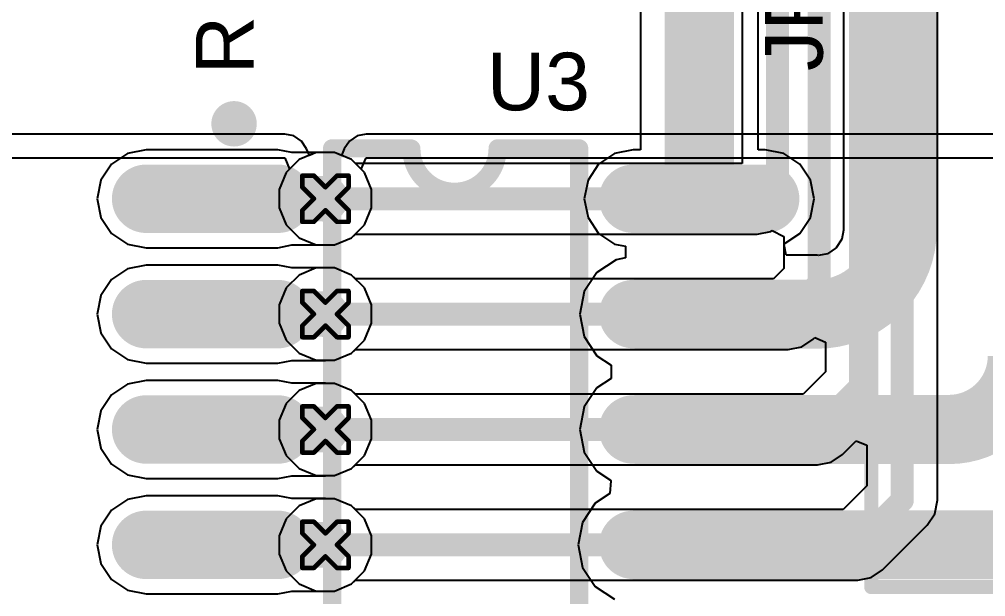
# Model space of a CAD drawing. Header units: inches. Extents: x -0.5 to 14, y -0.2 to 4.7.
# Drawn here: x 0.6348 to 1.0533, y 0.1096 to 0.3598 of the extents above; entities that cross this region are included whole.
import ezdxf

# ---------------------------------------------------------------- set-up
doc = ezdxf.new("R2010")
doc.units = ezdxf.units.IN
doc.header["$MEASUREMENT"] = 0
for name, color, linetype in [('Bottom Layer', 5, 'Continuous'), ('Drill Drawing', 1, 'Continuous'), ('GND', 16, 'Continuous'), ('POWER', 76, 'Continuous'), ('Top Layer', 1, 'Continuous'), ('Top Overlay', 2, 'Continuous'), ('Top Paste', 8, 'Continuous'), ('Top Solder', 216, 'Continuous'), ('Via Holes', 16, 'Continuous')]:
    doc.layers.add(name, color=color, linetype=linetype)
doc.styles.add('Arial', font='', dxfattribs={"height": 0.2})
doc.styles.get('Arial').set_extended_font_data('Arial')

# ---------------------------------------------------------------- blocks, each defined once
blk = doc.blocks.new('SOP16_34')
at = {"layer": 'Top Layer'}
h = blk.add_hatch(color=1, dxfattribs=at)
edge = h.paths.add_edge_path()
edge.add_arc((-0.07646, 0.175), 0.01083, 270, 450)
edge.add_line((-0.07646, 0.18583), (-0.13354, 0.18583))
edge.add_arc((-0.13354, 0.175), 0.01083, 90, 270)
edge.add_line((-0.13354, 0.16417), (-0.07646, 0.16417))
h = blk.add_hatch(color=1, dxfattribs=at)
edge = h.paths.add_edge_path()
edge.add_arc((0.13454, 0.175), 0.01083, 270, 450)
edge.add_line((0.13454, 0.18583), (0.07746, 0.18583))
edge.add_arc((0.07746, 0.175), 0.01083, 90, 270)
edge.add_line((0.07746, 0.16417), (0.13454, 0.16417))
h = blk.add_hatch(color=1, dxfattribs=at)
edge = h.paths.add_edge_path()
edge.add_arc((-0.07646, 0.125), 0.01083, 270, 450)
edge.add_line((-0.07646, 0.13583), (-0.13354, 0.13583))
edge.add_arc((-0.13354, 0.125), 0.01083, 90, 270)
edge.add_line((-0.13354, 0.11417), (-0.07646, 0.11417))
h = blk.add_hatch(color=1, dxfattribs=at)
edge = h.paths.add_edge_path()
edge.add_arc((0.13454, 0.125), 0.01083, 270, 450)
edge.add_line((0.13454, 0.13583), (0.07746, 0.13583))
edge.add_arc((0.07746, 0.125), 0.01083, 90, 270)
edge.add_line((0.07746, 0.11417), (0.13454, 0.11417))
h = blk.add_hatch(color=1, dxfattribs=at)
edge = h.paths.add_edge_path()
edge.add_arc((-0.07646, 0.075), 0.01083, 270, 450)
edge.add_line((-0.07646, 0.08583), (-0.13354, 0.08583))
edge.add_arc((-0.13354, 0.075), 0.01083, 90, 270)
edge.add_line((-0.13354, 0.06417), (-0.07646, 0.06417))
h = blk.add_hatch(color=1, dxfattribs=at)
edge = h.paths.add_edge_path()
edge.add_arc((0.13454, 0.075), 0.01083, 270, 450)
edge.add_line((0.13454, 0.08583), (0.07746, 0.08583))
edge.add_arc((0.07746, 0.075), 0.01083, 90, 270)
edge.add_line((0.07746, 0.06417), (0.13454, 0.06417))
h = blk.add_hatch(color=1, dxfattribs=at)
edge = h.paths.add_edge_path()
edge.add_arc((-0.07646, 0.025), 0.01083, 270, 450)
edge.add_line((-0.07646, 0.03583), (-0.13354, 0.03583))
edge.add_arc((-0.13354, 0.025), 0.01083, 90, 270)
edge.add_line((-0.13354, 0.01417), (-0.07646, 0.01417))
h = blk.add_hatch(color=1, dxfattribs=at)
edge = h.paths.add_edge_path()
edge.add_arc((0.13454, 0.025), 0.01083, 270, 450)
edge.add_line((0.13454, 0.03583), (0.07746, 0.03583))
edge.add_arc((0.07746, 0.025), 0.01083, 90, 270)
edge.add_line((0.07746, 0.01417), (0.13454, 0.01417))
h = blk.add_hatch(color=1, dxfattribs=at)
edge = h.paths.add_edge_path()
edge.add_arc((-0.07646, -0.025), 0.01083, 270, 450)
edge.add_line((-0.07646, -0.01417), (-0.13354, -0.01417))
edge.add_arc((-0.13354, -0.025), 0.01083, 90, 270)
edge.add_line((-0.13354, -0.03583), (-0.07646, -0.03583))
h = blk.add_hatch(color=1, dxfattribs=at)
edge = h.paths.add_edge_path()
edge.add_arc((0.13454, -0.025), 0.01083, 270, 450)
edge.add_line((0.13454, -0.01417), (0.07746, -0.01417))
edge.add_arc((0.07746, -0.025), 0.01083, 90, 270)
edge.add_line((0.07746, -0.03583), (0.13454, -0.03583))
h = blk.add_hatch(color=1, dxfattribs=at)
edge = h.paths.add_edge_path()
edge.add_arc((-0.07646, -0.075), 0.01083, 270, 450)
edge.add_line((-0.07646, -0.06417), (-0.13354, -0.06417))
edge.add_arc((-0.13354, -0.075), 0.01083, 90, 270)
edge.add_line((-0.13354, -0.08583), (-0.07646, -0.08583))
h = blk.add_hatch(color=1, dxfattribs=at)
edge = h.paths.add_edge_path()
edge.add_arc((0.13454, -0.075), 0.01083, 270, 450)
edge.add_line((0.13454, -0.06417), (0.07746, -0.06417))
edge.add_arc((0.07746, -0.075), 0.01083, 90, 270)
edge.add_line((0.07746, -0.08583), (0.13454, -0.08583))
h = blk.add_hatch(color=1, dxfattribs=at)
edge = h.paths.add_edge_path()
edge.add_arc((-0.07646, -0.125), 0.01083, 270, 450)
edge.add_line((-0.07646, -0.11417), (-0.13354, -0.11417))
edge.add_arc((-0.13354, -0.125), 0.01083, 90, 270)
edge.add_line((-0.13354, -0.13583), (-0.07646, -0.13583))
h = blk.add_hatch(color=1, dxfattribs=at)
edge = h.paths.add_edge_path()
edge.add_arc((0.13454, -0.125), 0.01083, 270, 450)
edge.add_line((0.13454, -0.11417), (0.07746, -0.11417))
edge.add_arc((0.07746, -0.125), 0.01083, 90, 270)
edge.add_line((0.07746, -0.13583), (0.13454, -0.13583))
h = blk.add_hatch(color=1, dxfattribs=at)
edge = h.paths.add_edge_path()
edge.add_arc((-0.07646, -0.175), 0.01083, 270, 450)
edge.add_line((-0.07646, -0.16417), (-0.13354, -0.16417))
edge.add_arc((-0.13354, -0.175), 0.01083, 90, 270)
edge.add_line((-0.13354, -0.18583), (-0.07646, -0.18583))
h = blk.add_hatch(color=1, dxfattribs=at)
edge = h.paths.add_edge_path()
edge.add_arc((0.13454, -0.175), 0.01083, 270, 450)
edge.add_line((0.13454, -0.16417), (0.07746, -0.16417))
edge.add_arc((0.07746, -0.175), 0.01083, 90, 270)
edge.add_line((0.07746, -0.18583), (0.13454, -0.18583))
at = {"layer": 'Top Paste'}
h = blk.add_hatch(color=8, dxfattribs=at)
edge = h.paths.add_edge_path()
edge.add_arc((-0.07646, 0.175), 0.01083, 270, 450)
edge.add_line((-0.07646, 0.18583), (-0.13354, 0.18583))
edge.add_arc((-0.13354, 0.175), 0.01083, 90, 270)
edge.add_line((-0.13354, 0.16417), (-0.07646, 0.16417))
h = blk.add_hatch(color=8, dxfattribs=at)
edge = h.paths.add_edge_path()
edge.add_arc((0.13454, 0.175), 0.01083, 270, 450)
edge.add_line((0.13454, 0.18583), (0.07746, 0.18583))
edge.add_arc((0.07746, 0.175), 0.01083, 90, 270)
edge.add_line((0.07746, 0.16417), (0.13454, 0.16417))
h = blk.add_hatch(color=8, dxfattribs=at)
edge = h.paths.add_edge_path()
edge.add_arc((-0.07646, 0.125), 0.01083, 270, 450)
edge.add_line((-0.07646, 0.13583), (-0.13354, 0.13583))
edge.add_arc((-0.13354, 0.125), 0.01083, 90, 270)
edge.add_line((-0.13354, 0.11417), (-0.07646, 0.11417))
h = blk.add_hatch(color=8, dxfattribs=at)
edge = h.paths.add_edge_path()
edge.add_arc((0.13454, 0.125), 0.01083, 270, 450)
edge.add_line((0.13454, 0.13583), (0.07746, 0.13583))
edge.add_arc((0.07746, 0.125), 0.01083, 90, 270)
edge.add_line((0.07746, 0.11417), (0.13454, 0.11417))
h = blk.add_hatch(color=8, dxfattribs=at)
edge = h.paths.add_edge_path()
edge.add_arc((-0.07646, 0.075), 0.01083, 270, 450)
edge.add_line((-0.07646, 0.08583), (-0.13354, 0.08583))
edge.add_arc((-0.13354, 0.075), 0.01083, 90, 270)
edge.add_line((-0.13354, 0.06417), (-0.07646, 0.06417))
h = blk.add_hatch(color=8, dxfattribs=at)
edge = h.paths.add_edge_path()
edge.add_arc((0.13454, 0.075), 0.01083, 270, 450)
edge.add_line((0.13454, 0.08583), (0.07746, 0.08583))
edge.add_arc((0.07746, 0.075), 0.01083, 90, 270)
edge.add_line((0.07746, 0.06417), (0.13454, 0.06417))
h = blk.add_hatch(color=8, dxfattribs=at)
edge = h.paths.add_edge_path()
edge.add_arc((-0.07646, 0.025), 0.01083, 270, 450)
edge.add_line((-0.07646, 0.03583), (-0.13354, 0.03583))
edge.add_arc((-0.13354, 0.025), 0.01083, 90, 270)
edge.add_line((-0.13354, 0.01417), (-0.07646, 0.01417))
h = blk.add_hatch(color=8, dxfattribs=at)
edge = h.paths.add_edge_path()
edge.add_arc((0.13454, 0.025), 0.01083, 270, 450)
edge.add_line((0.13454, 0.03583), (0.07746, 0.03583))
edge.add_arc((0.07746, 0.025), 0.01083, 90, 270)
edge.add_line((0.07746, 0.01417), (0.13454, 0.01417))
h = blk.add_hatch(color=8, dxfattribs=at)
edge = h.paths.add_edge_path()
edge.add_arc((-0.07646, -0.025), 0.01083, 270, 450)
edge.add_line((-0.07646, -0.01417), (-0.13354, -0.01417))
edge.add_arc((-0.13354, -0.025), 0.01083, 90, 270)
edge.add_line((-0.13354, -0.03583), (-0.07646, -0.03583))
h = blk.add_hatch(color=8, dxfattribs=at)
edge = h.paths.add_edge_path()
edge.add_arc((0.13454, -0.025), 0.01083, 270, 450)
edge.add_line((0.13454, -0.01417), (0.07746, -0.01417))
edge.add_arc((0.07746, -0.025), 0.01083, 90, 270)
edge.add_line((0.07746, -0.03583), (0.13454, -0.03583))
h = blk.add_hatch(color=8, dxfattribs=at)
edge = h.paths.add_edge_path()
edge.add_arc((-0.07646, -0.075), 0.01083, 270, 450)
edge.add_line((-0.07646, -0.06417), (-0.13354, -0.06417))
edge.add_arc((-0.13354, -0.075), 0.01083, 90, 270)
edge.add_line((-0.13354, -0.08583), (-0.07646, -0.08583))
h = blk.add_hatch(color=8, dxfattribs=at)
edge = h.paths.add_edge_path()
edge.add_arc((0.13454, -0.075), 0.01083, 270, 450)
edge.add_line((0.13454, -0.06417), (0.07746, -0.06417))
edge.add_arc((0.07746, -0.075), 0.01083, 90, 270)
edge.add_line((0.07746, -0.08583), (0.13454, -0.08583))
h = blk.add_hatch(color=8, dxfattribs=at)
edge = h.paths.add_edge_path()
edge.add_arc((-0.07646, -0.125), 0.01083, 270, 450)
edge.add_line((-0.07646, -0.11417), (-0.13354, -0.11417))
edge.add_arc((-0.13354, -0.125), 0.01083, 90, 270)
edge.add_line((-0.13354, -0.13583), (-0.07646, -0.13583))
h = blk.add_hatch(color=8, dxfattribs=at)
edge = h.paths.add_edge_path()
edge.add_arc((0.13454, -0.125), 0.01083, 270, 450)
edge.add_line((0.13454, -0.11417), (0.07746, -0.11417))
edge.add_arc((0.07746, -0.125), 0.01083, 90, 270)
edge.add_line((0.07746, -0.13583), (0.13454, -0.13583))
h = blk.add_hatch(color=8, dxfattribs=at)
edge = h.paths.add_edge_path()
edge.add_arc((-0.07646, -0.175), 0.01083, 270, 450)
edge.add_line((-0.07646, -0.16417), (-0.13354, -0.16417))
edge.add_arc((-0.13354, -0.175), 0.01083, 90, 270)
edge.add_line((-0.13354, -0.18583), (-0.07646, -0.18583))
h = blk.add_hatch(color=8, dxfattribs=at)
edge = h.paths.add_edge_path()
edge.add_arc((0.13454, -0.175), 0.01083, 270, 450)
edge.add_line((0.13454, -0.16417), (0.07746, -0.16417))
edge.add_arc((0.07746, -0.175), 0.01083, 90, 270)
edge.add_line((0.07746, -0.18583), (0.13454, -0.18583))
at = {"layer": 'Top Solder'}
h = blk.add_hatch(color=216, dxfattribs=at)
edge = h.paths.add_edge_path()
edge.add_arc((-0.07646, 0.175), 0.01483, 270, 450)
edge.add_line((-0.07646, 0.18983), (-0.13354, 0.18983))
edge.add_arc((-0.13354, 0.175), 0.01483, 90, 270)
edge.add_line((-0.13354, 0.16017), (-0.07646, 0.16017))
h = blk.add_hatch(color=216, dxfattribs=at)
edge = h.paths.add_edge_path()
edge.add_arc((0.13454, 0.175), 0.01483, 270, 450)
edge.add_line((0.13454, 0.18983), (0.07746, 0.18983))
edge.add_arc((0.07746, 0.175), 0.01483, 90, 270)
edge.add_line((0.07746, 0.16017), (0.13454, 0.16017))
h = blk.add_hatch(color=216, dxfattribs=at)
edge = h.paths.add_edge_path()
edge.add_arc((-0.07646, 0.125), 0.01483, 270, 450)
edge.add_line((-0.07646, 0.13983), (-0.13354, 0.13983))
edge.add_arc((-0.13354, 0.125), 0.01483, 90, 270)
edge.add_line((-0.13354, 0.11017), (-0.07646, 0.11017))
h = blk.add_hatch(color=216, dxfattribs=at)
edge = h.paths.add_edge_path()
edge.add_arc((0.13454, 0.125), 0.01483, 270, 450)
edge.add_line((0.13454, 0.13983), (0.07746, 0.13983))
edge.add_arc((0.07746, 0.125), 0.01483, 90, 270)
edge.add_line((0.07746, 0.11017), (0.13454, 0.11017))
h = blk.add_hatch(color=216, dxfattribs=at)
edge = h.paths.add_edge_path()
edge.add_arc((-0.07646, 0.075), 0.01483, 270, 450)
edge.add_line((-0.07646, 0.08983), (-0.13354, 0.08983))
edge.add_arc((-0.13354, 0.075), 0.01483, 90, 270)
edge.add_line((-0.13354, 0.06017), (-0.07646, 0.06017))
h = blk.add_hatch(color=216, dxfattribs=at)
edge = h.paths.add_edge_path()
edge.add_arc((0.13454, 0.075), 0.01483, 270, 450)
edge.add_line((0.13454, 0.08983), (0.07746, 0.08983))
edge.add_arc((0.07746, 0.075), 0.01483, 90, 270)
edge.add_line((0.07746, 0.06017), (0.13454, 0.06017))
h = blk.add_hatch(color=216, dxfattribs=at)
edge = h.paths.add_edge_path()
edge.add_arc((-0.07646, 0.025), 0.01483, 270, 450)
edge.add_line((-0.07646, 0.03983), (-0.13354, 0.03983))
edge.add_arc((-0.13354, 0.025), 0.01483, 90, 270)
edge.add_line((-0.13354, 0.01017), (-0.07646, 0.01017))
h = blk.add_hatch(color=216, dxfattribs=at)
edge = h.paths.add_edge_path()
edge.add_arc((0.13454, 0.025), 0.01483, 270, 450)
edge.add_line((0.13454, 0.03983), (0.07746, 0.03983))
edge.add_arc((0.07746, 0.025), 0.01483, 90, 270)
edge.add_line((0.07746, 0.01017), (0.13454, 0.01017))
h = blk.add_hatch(color=216, dxfattribs=at)
edge = h.paths.add_edge_path()
edge.add_arc((-0.07646, -0.025), 0.01483, 270, 450)
edge.add_line((-0.07646, -0.01017), (-0.13354, -0.01017))
edge.add_arc((-0.13354, -0.025), 0.01483, 90, 270)
edge.add_line((-0.13354, -0.03983), (-0.07646, -0.03983))
h = blk.add_hatch(color=216, dxfattribs=at)
edge = h.paths.add_edge_path()
edge.add_arc((0.13454, -0.025), 0.01483, 270, 450)
edge.add_line((0.13454, -0.01017), (0.07746, -0.01017))
edge.add_arc((0.07746, -0.025), 0.01483, 90, 270)
edge.add_line((0.07746, -0.03983), (0.13454, -0.03983))
h = blk.add_hatch(color=216, dxfattribs=at)
edge = h.paths.add_edge_path()
edge.add_arc((-0.07646, -0.075), 0.01483, 270, 450)
edge.add_line((-0.07646, -0.06017), (-0.13354, -0.06017))
edge.add_arc((-0.13354, -0.075), 0.01483, 90, 270)
edge.add_line((-0.13354, -0.08983), (-0.07646, -0.08983))
h = blk.add_hatch(color=216, dxfattribs=at)
edge = h.paths.add_edge_path()
edge.add_arc((0.13454, -0.075), 0.01483, 270, 450)
edge.add_line((0.13454, -0.06017), (0.07746, -0.06017))
edge.add_arc((0.07746, -0.075), 0.01483, 90, 270)
edge.add_line((0.07746, -0.08983), (0.13454, -0.08983))
h = blk.add_hatch(color=216, dxfattribs=at)
edge = h.paths.add_edge_path()
edge.add_arc((-0.07646, -0.125), 0.01483, 270, 450)
edge.add_line((-0.07646, -0.11017), (-0.13354, -0.11017))
edge.add_arc((-0.13354, -0.125), 0.01483, 90, 270)
edge.add_line((-0.13354, -0.13983), (-0.07646, -0.13983))
h = blk.add_hatch(color=216, dxfattribs=at)
edge = h.paths.add_edge_path()
edge.add_arc((0.13454, -0.125), 0.01483, 270, 450)
edge.add_line((0.13454, -0.11017), (0.07746, -0.11017))
edge.add_arc((0.07746, -0.125), 0.01483, 90, 270)
edge.add_line((0.07746, -0.13983), (0.13454, -0.13983))
h = blk.add_hatch(color=216, dxfattribs=at)
edge = h.paths.add_edge_path()
edge.add_arc((-0.07646, -0.175), 0.01483, 270, 450)
edge.add_line((-0.07646, -0.16017), (-0.13354, -0.16017))
edge.add_arc((-0.13354, -0.175), 0.01483, 90, 270)
edge.add_line((-0.13354, -0.18983), (-0.07646, -0.18983))
h = blk.add_hatch(color=216, dxfattribs=at)
edge = h.paths.add_edge_path()
edge.add_arc((0.13454, -0.175), 0.01483, 270, 450)
edge.add_line((0.13454, -0.16017), (0.07746, -0.16017))
edge.add_arc((0.07746, -0.175), 0.01483, 90, 270)
edge.add_line((0.07746, -0.18983), (0.13454, -0.18983))
at = {"layer": 'Top Overlay'}
for points, const_width in [([(-0.09055, 0.20748, 1), (-0.10039, 0.20748, 1)], 0.00984), ([(-0.10285, 0.20748, 1), (-0.09793, 0.20748, 1)], 0.00492), ([(-0.09301, 0.20748, 1), (-0.08809, 0.20748, 1)], 0.00492), ([(-0.05497, 0.19685, 1), (-0.05103, 0.19685, 1)], 0.00394), ([(-0.05497, 0.19685, 1), (-0.05103, 0.19685, 1)], 0.00394), ([(-0.02097, 0.19685, 1), (-0.01703, 0.19685, 1)], 0.00394), ([(-0.02065, 0.19672, 1), (-0.01672, 0.19672, 1)], 0.00394), ([(0.01672, 0.19685, 1), (0.02065, 0.19685, 1)], 0.00394), ([(0.01672, 0.19672, 1), (0.02065, 0.19672, 1)], 0.00394), ([(0.05203, 0.19685, 1), (0.05597, 0.19685, 1)], 0.00394), ([(0.05203, 0.19685, 1), (0.05597, 0.19685, 1)], 0.00394), ([(-0.05497, -0.19685, 1), (-0.05103, -0.19685, 1)], 0.00394), ([(-0.05497, -0.19685, 1), (-0.05103, -0.19685, 1)], 0.00394), ([(0.05203, -0.19685, 1), (0.05597, -0.19685, 1)], 0.00394), ([(0.05203, -0.19685, 1), (0.05597, -0.19685, 1)], 0.00394)]:
    blk.add_lwpolyline(points, format="xyb", close=True, dxfattribs=dict(at, const_width=const_width))
at = {"layer": 'Top Overlay', "const_width": 0.00787}
for points in [[(-0.053, -0.19685), (-0.053, 0.19685)], [(-0.053, 0.19685), (-0.019, 0.19685)], [(0.01868, 0.19685), (0.054, 0.19685)], [(0.054, -0.19685), (0.054, 0.19685)], [(-0.053, -0.19685), (0.054, -0.19685)]]:
    blk.add_lwpolyline(points, dxfattribs=at)
blk.add_lwpolyline([(0.01868, 0.19672, -1.001675), (-0.01868, 0.19672)], format="xyb", dxfattribs=at)
blk = doc.blocks.new('XH2_54_LI_5P_37')
at = {"layer": 'Top Overlay', "const_width": 0.00616}
for points in [[(0.29606, -0.136), (0.29606, 0.098)], [(0.29606, -0.136), (-0.29449, -0.136)]]:
    blk.add_lwpolyline(points, dxfattribs=at)
at = {"layer": 'Top Overlay', "const_width": 0.00308}
blk.add_lwpolyline([(0.29452, -0.136, 1), (0.2976, -0.136, 1)], format="xyb", close=True, dxfattribs=at)
blk.add_lwpolyline([(0.29452, -0.136, 1), (0.2976, -0.136, 1)], format="xyb", close=True, dxfattribs=at)

msp = doc.modelspace()

# ---------------------------------------------------------------- hatches: boundary and pattern name
at = {"layer": 'Bottom Layer'}
h = msp.add_hatch(color=5, dxfattribs=at)
edge = h.paths.add_edge_path()
edge.add_arc((0.76738, 0.28203), 0.01, 0, 360)
h = msp.add_hatch(color=5, dxfattribs=at)
edge = h.paths.add_edge_path()
edge.add_arc((0.76738, 0.23203), 0.01, 0, 360)
h = msp.add_hatch(color=5, dxfattribs=at)
edge = h.paths.add_edge_path()
edge.add_arc((0.76738, 0.18203), 0.01, 0, 360)
h = msp.add_hatch(color=5, dxfattribs=at)
edge = h.paths.add_edge_path()
edge.add_arc((0.76738, 0.13203), 0.01, 0, 360)
at = {"layer": 'GND'}
h = msp.add_hatch(color=16, dxfattribs=at)
edge = h.paths.add_edge_path()
edge.add_arc((0.76738, 0.28203), 0.01, 0, 360)
h = msp.add_hatch(color=16, dxfattribs=at)
edge = h.paths.add_edge_path()
edge.add_arc((0.76738, 0.23203), 0.01, 0, 360)
h = msp.add_hatch(color=16, dxfattribs=at)
edge = h.paths.add_edge_path()
edge.add_arc((0.76738, 0.18203), 0.01, 0, 360)
h = msp.add_hatch(color=16, dxfattribs=at)
edge = h.paths.add_edge_path()
edge.add_arc((0.76738, 0.13203), 0.01, 0, 360)
at = {"layer": 'POWER'}
h = msp.add_hatch(color=76, dxfattribs=at)
edge = h.paths.add_edge_path()
edge.add_arc((0.76738, 0.28203), 0.01, 0, 360)
h = msp.add_hatch(color=76, dxfattribs=at)
edge = h.paths.add_edge_path()
edge.add_arc((0.76738, 0.23203), 0.01, 0, 360)
h = msp.add_hatch(color=76, dxfattribs=at)
edge = h.paths.add_edge_path()
edge.add_arc((0.76738, 0.18203), 0.01, 0, 360)
h = msp.add_hatch(color=76, dxfattribs=at)
edge = h.paths.add_edge_path()
edge.add_arc((0.76738, 0.13203), 0.01, 0, 360)
at = {"layer": 'Top Layer'}
for points in [[(0.71227, 0.29187), (0.71227, 0.27219), (0.76738, 0.27219), (0.76738, 0.29187)], [(0.71227, 0.24187), (0.71227, 0.22219), (0.76738, 0.22219), (0.76738, 0.24187)], [(0.71227, 0.19187), (0.71227, 0.17219), (0.76738, 0.17219), (0.76738, 0.19187)], [(0.71227, 0.14187), (0.71227, 0.12219), (0.76738, 0.12219), (0.76738, 0.14187)]]:
    msp.add_hatch(color=1, dxfattribs=at).paths.add_polyline_path(points)
h = msp.add_hatch(color=1, dxfattribs=at)
edge = h.paths.add_edge_path()
edge.add_arc((0.76738, 0.28203), 0.01, 0, 360)
h = msp.add_hatch(color=1, dxfattribs=at)
edge = h.paths.add_edge_path()
edge.add_arc((0.76738, 0.23203), 0.01, 0, 360)
h = msp.add_hatch(color=1, dxfattribs=at)
edge = h.paths.add_edge_path()
edge.add_arc((0.76738, 0.18203), 0.01, 0, 360)
h = msp.add_hatch(color=1, dxfattribs=at)
edge = h.paths.add_edge_path()
edge.add_arc((0.76738, 0.13203), 0.01, 0, 360)
at = {"layer": 'Via Holes'}
h = msp.add_hatch(color=7, dxfattribs=at)
edge = h.paths.add_edge_path()
edge.add_arc((0.76738, 0.28203), 0.005, 0, 360)
h = msp.add_hatch(color=7, dxfattribs=at)
edge = h.paths.add_edge_path()
edge.add_arc((0.76738, 0.23203), 0.005, 0, 360)
h = msp.add_hatch(color=7, dxfattribs=at)
edge = h.paths.add_edge_path()
edge.add_arc((0.76738, 0.18203), 0.005, 0, 360)
h = msp.add_hatch(color=7, dxfattribs=at)
edge = h.paths.add_edge_path()
edge.add_arc((0.76738, 0.13203), 0.005, 0, 360)

# ---------------------------------------------------------------- linework, layer by layer
at = {"layer": 'Bottom Layer'}
for p, q in [((1.03249, 0.15134), (1.03249, 1.01386)), ((0.94791, 0.44597), (0.94791, 0.29732)), ((0.7634, 0.30203), (0.75605, 0.29898)), ((0.77136, 0.30203), (0.7634, 0.30203)), ((0.77871, 0.29898), (0.77136, 0.30203)), ((0.75605, 0.29898), (0.75043, 0.29336)), ((0.78037, 0.29732), (0.77871, 0.29898)), ((0.94791, 0.29732), (0.78037, 0.29732)), ((0.75043, 0.29336), (0.74738, 0.28601)), ((0.74738, 0.28601), (0.74738, 0.27805)), ((0.74738, 0.27805), (0.75043, 0.2707)), ((0.75043, 0.2707), (0.75605, 0.26507)), ((0.9544, 0.26673), (0.96025, 0.2679)), ((0.96025, 0.2679), (0.96091, 0.26834)), ((0.96091, 0.26834), (0.96591, 0.26567)), ((0.75605, 0.26507), (0.7634, 0.26203)), ((0.77136, 0.26203), (0.77871, 0.26507)), ((0.77871, 0.26507), (0.78037, 0.26673)), ((0.78037, 0.26673), (0.9544, 0.26673)), ((0.96591, 0.26567), (0.96591, 0.25173)), ((0.7634, 0.26203), (0.77136, 0.26203)), ((0.7634, 0.25203), (0.75605, 0.24898)), ((0.77136, 0.25203), (0.7634, 0.25203)), ((0.77871, 0.24898), (0.77136, 0.25203)), ((0.96591, 0.25173), (0.9615, 0.24732)), ((0.75605, 0.24898), (0.75043, 0.24336)), ((0.78037, 0.24732), (0.77871, 0.24898)), ((0.9615, 0.24732), (0.78037, 0.24732)), ((0.75043, 0.24336), (0.74738, 0.23601)), ((0.74738, 0.23601), (0.74738, 0.22805)), ((0.74738, 0.22805), (0.75043, 0.2207)), ((0.97865, 0.22121), (0.97929, 0.22185)), ((0.97929, 0.22185), (0.98391, 0.21994)), ((0.75043, 0.2207), (0.75605, 0.21507)), ((0.96784, 0.21673), (0.97369, 0.2179)), ((0.97369, 0.2179), (0.97865, 0.22121)), ((0.98391, 0.21994), (0.98391, 0.20702)), ((0.75605, 0.21507), (0.7634, 0.21203)), ((0.77136, 0.21203), (0.77871, 0.21507)), ((0.77871, 0.21507), (0.78037, 0.21673)), ((0.78037, 0.21673), (0.96784, 0.21673)), ((0.7634, 0.21203), (0.77136, 0.21203)), ((0.98391, 0.20702), (0.97421, 0.19732)), ((0.7634, 0.20203), (0.75605, 0.19898)), ((0.77136, 0.20203), (0.7634, 0.20203)), ((0.77871, 0.19898), (0.77136, 0.20203)), ((0.75605, 0.19898), (0.75043, 0.19336)), ((0.78037, 0.19732), (0.77871, 0.19898)), ((0.97421, 0.19732), (0.78037, 0.19732)), ((0.75043, 0.19336), (0.74738, 0.18601)), ((0.74738, 0.18601), (0.74738, 0.17805)), ((0.74738, 0.17805), (0.75043, 0.1707)), ((0.99136, 0.17121), (0.99729, 0.17714)), ((0.99729, 0.17714), (1.00191, 0.17523)), ((1.00191, 0.17523), (1.00191, 0.15767)), ((0.75043, 0.1707), (0.75605, 0.16507)), ((0.98054, 0.16673), (0.98639, 0.1679)), ((0.98639, 0.1679), (0.99136, 0.17121)), ((0.75605, 0.16507), (0.7634, 0.16203)), ((0.77136, 0.16203), (0.77871, 0.16507)), ((0.77871, 0.16507), (0.78037, 0.16673)), ((0.78037, 0.16673), (0.98054, 0.16673)), ((0.7634, 0.16203), (0.77136, 0.16203)), ((1.00191, 0.15767), (0.99156, 0.14732)), ((0.7634, 0.15203), (0.75605, 0.14898)), ((0.77136, 0.15203), (0.7634, 0.15203)), ((0.77871, 0.14898), (0.77136, 0.15203)), ((1.03133, 0.14548), (1.03249, 0.15134)), ((0.75605, 0.14898), (0.75043, 0.14336)), ((0.78037, 0.14732), (0.77871, 0.14898)), ((0.99156, 0.14732), (0.78037, 0.14732)), ((0.75043, 0.14336), (0.74738, 0.13601)), ((1.02802, 0.14052), (1.03133, 0.14548)), ((1.00871, 0.12121), (1.02802, 0.14052)), ((0.74738, 0.13601), (0.74738, 0.12805)), ((0.74738, 0.12805), (0.75043, 0.1207)), ((0.75043, 0.1207), (0.75605, 0.11507)), ((0.99789, 0.11673), (1.00374, 0.1179)), ((1.00374, 0.1179), (1.00871, 0.12121)), ((0.75605, 0.11507), (0.7634, 0.11203)), ((0.77136, 0.11203), (0.77871, 0.11507)), ((0.77871, 0.11507), (0.78037, 0.11673)), ((0.78037, 0.11673), (0.99789, 0.11673)), ((0.7634, 0.11203), (0.77136, 0.11203))]:
    msp.add_line(p, q, dxfattribs=at)
at = {"layer": 'Bottom Layer', "const_width": 0.01}
for points in [[(1.0172, 0.15134), (1.0172, 1.01386)], [(0.9992, 0.20069), (0.9992, 1.0064)], [(0.9812, 0.24539), (0.9812, 0.99894)], [(0.9632, 0.29083), (0.9632, 0.99149)], [(0.9544, 0.28203), (0.9632, 0.29083)], [(0.76738, 0.28203), (0.9544, 0.28203)], [(0.96784, 0.23203), (0.9812, 0.24539)], [(0.76738, 0.23203), (0.96784, 0.23203)], [(0.98054, 0.18203), (0.9992, 0.20069)], [(0.76738, 0.18203), (0.98054, 0.18203)], [(0.99789, 0.13203), (1.0172, 0.15134)], [(0.76738, 0.13203), (0.99789, 0.13203)]]:
    msp.add_lwpolyline(points, dxfattribs=at)
at = {"layer": 'Bottom Layer', "const_width": 0.005}
for points in [[(0.9607, 0.29083, 1), (0.9657, 0.29083, 1)], [(0.9607, 0.29083, 1), (0.9657, 0.29083, 1)], [(0.76488, 0.28203, 1), (0.76988, 0.28203, 1)], [(0.9519, 0.28203, 1), (0.9569, 0.28203, 1)], [(0.9519, 0.28203, 1), (0.9569, 0.28203, 1)], [(0.9787, 0.24539, 1), (0.9837, 0.24539, 1)], [(0.9787, 0.24539, 1), (0.9837, 0.24539, 1)], [(0.76488, 0.23203, 1), (0.76988, 0.23203, 1)], [(0.96534, 0.23203, 1), (0.97034, 0.23203, 1)], [(0.96534, 0.23203, 1), (0.97034, 0.23203, 1)], [(0.9967, 0.20069, 1), (1.0017, 0.20069, 1)], [(0.9967, 0.20069, 1), (1.0017, 0.20069, 1)], [(0.76488, 0.18203, 1), (0.76988, 0.18203, 1)], [(0.97804, 0.18203, 1), (0.98304, 0.18203, 1)], [(0.97804, 0.18203, 1), (0.98304, 0.18203, 1)], [(1.0147, 0.15134, 1), (1.0197, 0.15134, 1)], [(1.0147, 0.15134, 1), (1.0197, 0.15134, 1)], [(0.76488, 0.13203, 1), (0.76988, 0.13203, 1)], [(0.99539, 0.13203, 1), (1.00039, 0.13203, 1)], [(0.99539, 0.13203, 1), (1.00039, 0.13203, 1)]]:
    msp.add_lwpolyline(points, format="xyb", close=True, dxfattribs=at)
at = {"layer": 'Drill Drawing', "const_width": 0.002}
for points in [[(0.75738, 0.28703), (0.75738, 0.29203)], [(0.75738, 0.29203), (0.76238, 0.29203)], [(0.76238, 0.29203), (0.76738, 0.28703)], [(0.76738, 0.28703), (0.77238, 0.29203)], [(0.77238, 0.29203), (0.77738, 0.29203)], [(0.77738, 0.28703), (0.77738, 0.29203)], [(0.75738, 0.28703), (0.76238, 0.28203)], [(0.77238, 0.28203), (0.77738, 0.28703)], [(0.75738, 0.27703), (0.76238, 0.28203)], [(0.77238, 0.28203), (0.77738, 0.27703)], [(0.75738, 0.27203), (0.75738, 0.27703)], [(0.76238, 0.27203), (0.76738, 0.27703)], [(0.76738, 0.27703), (0.77238, 0.27203)], [(0.77738, 0.27203), (0.77738, 0.27703)], [(0.75738, 0.27203), (0.76238, 0.27203)], [(0.77238, 0.27203), (0.77738, 0.27203)], [(0.75738, 0.23703), (0.75738, 0.24203)], [(0.75738, 0.24203), (0.76238, 0.24203)], [(0.76238, 0.24203), (0.76738, 0.23703)], [(0.76738, 0.23703), (0.77238, 0.24203)], [(0.77238, 0.24203), (0.77738, 0.24203)], [(0.77738, 0.23703), (0.77738, 0.24203)], [(0.75738, 0.23703), (0.76238, 0.23203)], [(0.77238, 0.23203), (0.77738, 0.23703)], [(0.75738, 0.22703), (0.76238, 0.23203)], [(0.77238, 0.23203), (0.77738, 0.22703)], [(0.75738, 0.22203), (0.75738, 0.22703)], [(0.76238, 0.22203), (0.76738, 0.22703)], [(0.76738, 0.22703), (0.77238, 0.22203)], [(0.77738, 0.22203), (0.77738, 0.22703)], [(0.75738, 0.22203), (0.76238, 0.22203)], [(0.77238, 0.22203), (0.77738, 0.22203)], [(0.75738, 0.18703), (0.75738, 0.19203)], [(0.75738, 0.19203), (0.76238, 0.19203)], [(0.76238, 0.19203), (0.76738, 0.18703)], [(0.76738, 0.18703), (0.77238, 0.19203)], [(0.77238, 0.19203), (0.77738, 0.19203)], [(0.77738, 0.18703), (0.77738, 0.19203)], [(0.75738, 0.18703), (0.76238, 0.18203)], [(0.77238, 0.18203), (0.77738, 0.18703)], [(0.75738, 0.17703), (0.76238, 0.18203)], [(0.77238, 0.18203), (0.77738, 0.17703)], [(0.75738, 0.17203), (0.75738, 0.17703)], [(0.76238, 0.17203), (0.76738, 0.17703)], [(0.76738, 0.17703), (0.77238, 0.17203)], [(0.77738, 0.17203), (0.77738, 0.17703)], [(0.75738, 0.17203), (0.76238, 0.17203)], [(0.77238, 0.17203), (0.77738, 0.17203)], [(0.75738, 0.13703), (0.75738, 0.14203)], [(0.75738, 0.14203), (0.76238, 0.14203)], [(0.76238, 0.14203), (0.76738, 0.13703)], [(0.76738, 0.13703), (0.77238, 0.14203)], [(0.77238, 0.14203), (0.77738, 0.14203)], [(0.77738, 0.13703), (0.77738, 0.14203)], [(0.75738, 0.13703), (0.76238, 0.13203)], [(0.77238, 0.13203), (0.77738, 0.13703)], [(0.75738, 0.12703), (0.76238, 0.13203)], [(0.77238, 0.13203), (0.77738, 0.12703)], [(0.75738, 0.12203), (0.75738, 0.12703)], [(0.76238, 0.12203), (0.76738, 0.12703)], [(0.76738, 0.12703), (0.77238, 0.12203)], [(0.77738, 0.12203), (0.77738, 0.12703)], [(0.75738, 0.12203), (0.76238, 0.12203)], [(0.77238, 0.12203), (0.77738, 0.12203)]]:
    msp.add_lwpolyline(points, dxfattribs=at)
at = {"layer": 'Drill Drawing', "const_width": 0.001}
for points in [[(0.75688, 0.29203, 1), (0.75788, 0.29203, 1)], [(0.75688, 0.29203, 1), (0.75788, 0.29203, 1)], [(0.76188, 0.29203, 1), (0.76288, 0.29203, 1)], [(0.76188, 0.29203, 1), (0.76288, 0.29203, 1)], [(0.77188, 0.29203, 1), (0.77288, 0.29203, 1)], [(0.77188, 0.29203, 1), (0.77288, 0.29203, 1)], [(0.77688, 0.29203, 1), (0.77788, 0.29203, 1)], [(0.77688, 0.29203, 1), (0.77788, 0.29203, 1)], [(0.75688, 0.28703, 1), (0.75788, 0.28703, 1)], [(0.75688, 0.28703, 1), (0.75788, 0.28703, 1)], [(0.76688, 0.28703, 1), (0.76788, 0.28703, 1)], [(0.76688, 0.28703, 1), (0.76788, 0.28703, 1)], [(0.77688, 0.28703, 1), (0.77788, 0.28703, 1)], [(0.77688, 0.28703, 1), (0.77788, 0.28703, 1)], [(0.76188, 0.28203, 1), (0.76288, 0.28203, 1)], [(0.76188, 0.28203, 1), (0.76288, 0.28203, 1)], [(0.77188, 0.28203, 1), (0.77288, 0.28203, 1)], [(0.77188, 0.28203, 1), (0.77288, 0.28203, 1)], [(0.75688, 0.27703, 1), (0.75788, 0.27703, 1)], [(0.75688, 0.27703, 1), (0.75788, 0.27703, 1)], [(0.76688, 0.27703, 1), (0.76788, 0.27703, 1)], [(0.76688, 0.27703, 1), (0.76788, 0.27703, 1)], [(0.77688, 0.27703, 1), (0.77788, 0.27703, 1)], [(0.77688, 0.27703, 1), (0.77788, 0.27703, 1)], [(0.75688, 0.27203, 1), (0.75788, 0.27203, 1)], [(0.75688, 0.27203, 1), (0.75788, 0.27203, 1)], [(0.76188, 0.27203, 1), (0.76288, 0.27203, 1)], [(0.76188, 0.27203, 1), (0.76288, 0.27203, 1)], [(0.77188, 0.27203, 1), (0.77288, 0.27203, 1)], [(0.77188, 0.27203, 1), (0.77288, 0.27203, 1)], [(0.77688, 0.27203, 1), (0.77788, 0.27203, 1)], [(0.77688, 0.27203, 1), (0.77788, 0.27203, 1)], [(0.75688, 0.24203, 1), (0.75788, 0.24203, 1)], [(0.75688, 0.24203, 1), (0.75788, 0.24203, 1)], [(0.76188, 0.24203, 1), (0.76288, 0.24203, 1)], [(0.76188, 0.24203, 1), (0.76288, 0.24203, 1)], [(0.77188, 0.24203, 1), (0.77288, 0.24203, 1)], [(0.77188, 0.24203, 1), (0.77288, 0.24203, 1)], [(0.77688, 0.24203, 1), (0.77788, 0.24203, 1)], [(0.77688, 0.24203, 1), (0.77788, 0.24203, 1)], [(0.75688, 0.23703, 1), (0.75788, 0.23703, 1)], [(0.75688, 0.23703, 1), (0.75788, 0.23703, 1)], [(0.76688, 0.23703, 1), (0.76788, 0.23703, 1)], [(0.76688, 0.23703, 1), (0.76788, 0.23703, 1)], [(0.77688, 0.23703, 1), (0.77788, 0.23703, 1)], [(0.77688, 0.23703, 1), (0.77788, 0.23703, 1)], [(0.76188, 0.23203, 1), (0.76288, 0.23203, 1)], [(0.76188, 0.23203, 1), (0.76288, 0.23203, 1)], [(0.77188, 0.23203, 1), (0.77288, 0.23203, 1)], [(0.77188, 0.23203, 1), (0.77288, 0.23203, 1)], [(0.75688, 0.22703, 1), (0.75788, 0.22703, 1)], [(0.75688, 0.22703, 1), (0.75788, 0.22703, 1)], [(0.76688, 0.22703, 1), (0.76788, 0.22703, 1)], [(0.76688, 0.22703, 1), (0.76788, 0.22703, 1)], [(0.77688, 0.22703, 1), (0.77788, 0.22703, 1)], [(0.77688, 0.22703, 1), (0.77788, 0.22703, 1)], [(0.75688, 0.22203, 1), (0.75788, 0.22203, 1)], [(0.75688, 0.22203, 1), (0.75788, 0.22203, 1)], [(0.76188, 0.22203, 1), (0.76288, 0.22203, 1)], [(0.76188, 0.22203, 1), (0.76288, 0.22203, 1)], [(0.77188, 0.22203, 1), (0.77288, 0.22203, 1)], [(0.77188, 0.22203, 1), (0.77288, 0.22203, 1)], [(0.77688, 0.22203, 1), (0.77788, 0.22203, 1)], [(0.77688, 0.22203, 1), (0.77788, 0.22203, 1)], [(0.75688, 0.19203, 1), (0.75788, 0.19203, 1)], [(0.75688, 0.19203, 1), (0.75788, 0.19203, 1)], [(0.76188, 0.19203, 1), (0.76288, 0.19203, 1)], [(0.76188, 0.19203, 1), (0.76288, 0.19203, 1)], [(0.77188, 0.19203, 1), (0.77288, 0.19203, 1)], [(0.77188, 0.19203, 1), (0.77288, 0.19203, 1)], [(0.77688, 0.19203, 1), (0.77788, 0.19203, 1)], [(0.77688, 0.19203, 1), (0.77788, 0.19203, 1)], [(0.75688, 0.18703, 1), (0.75788, 0.18703, 1)], [(0.75688, 0.18703, 1), (0.75788, 0.18703, 1)], [(0.76688, 0.18703, 1), (0.76788, 0.18703, 1)], [(0.76688, 0.18703, 1), (0.76788, 0.18703, 1)], [(0.77688, 0.18703, 1), (0.77788, 0.18703, 1)], [(0.77688, 0.18703, 1), (0.77788, 0.18703, 1)], [(0.76188, 0.18203, 1), (0.76288, 0.18203, 1)], [(0.76188, 0.18203, 1), (0.76288, 0.18203, 1)], [(0.77188, 0.18203, 1), (0.77288, 0.18203, 1)], [(0.77188, 0.18203, 1), (0.77288, 0.18203, 1)], [(0.75688, 0.17703, 1), (0.75788, 0.17703, 1)], [(0.75688, 0.17703, 1), (0.75788, 0.17703, 1)], [(0.76688, 0.17703, 1), (0.76788, 0.17703, 1)], [(0.76688, 0.17703, 1), (0.76788, 0.17703, 1)], [(0.77688, 0.17703, 1), (0.77788, 0.17703, 1)], [(0.77688, 0.17703, 1), (0.77788, 0.17703, 1)], [(0.75688, 0.17203, 1), (0.75788, 0.17203, 1)], [(0.75688, 0.17203, 1), (0.75788, 0.17203, 1)], [(0.76188, 0.17203, 1), (0.76288, 0.17203, 1)], [(0.76188, 0.17203, 1), (0.76288, 0.17203, 1)], [(0.77188, 0.17203, 1), (0.77288, 0.17203, 1)], [(0.77188, 0.17203, 1), (0.77288, 0.17203, 1)], [(0.77688, 0.17203, 1), (0.77788, 0.17203, 1)], [(0.77688, 0.17203, 1), (0.77788, 0.17203, 1)], [(0.75688, 0.14203, 1), (0.75788, 0.14203, 1)], [(0.75688, 0.14203, 1), (0.75788, 0.14203, 1)], [(0.76188, 0.14203, 1), (0.76288, 0.14203, 1)], [(0.76188, 0.14203, 1), (0.76288, 0.14203, 1)], [(0.77188, 0.14203, 1), (0.77288, 0.14203, 1)], [(0.77188, 0.14203, 1), (0.77288, 0.14203, 1)], [(0.77688, 0.14203, 1), (0.77788, 0.14203, 1)], [(0.77688, 0.14203, 1), (0.77788, 0.14203, 1)], [(0.75688, 0.13703, 1), (0.75788, 0.13703, 1)], [(0.75688, 0.13703, 1), (0.75788, 0.13703, 1)], [(0.76688, 0.13703, 1), (0.76788, 0.13703, 1)], [(0.76688, 0.13703, 1), (0.76788, 0.13703, 1)], [(0.77688, 0.13703, 1), (0.77788, 0.13703, 1)], [(0.77688, 0.13703, 1), (0.77788, 0.13703, 1)], [(0.76188, 0.13203, 1), (0.76288, 0.13203, 1)], [(0.76188, 0.13203, 1), (0.76288, 0.13203, 1)], [(0.77188, 0.13203, 1), (0.77288, 0.13203, 1)], [(0.77188, 0.13203, 1), (0.77288, 0.13203, 1)], [(0.75688, 0.12703, 1), (0.75788, 0.12703, 1)], [(0.75688, 0.12703, 1), (0.75788, 0.12703, 1)], [(0.76688, 0.12703, 1), (0.76788, 0.12703, 1)], [(0.76688, 0.12703, 1), (0.76788, 0.12703, 1)], [(0.77688, 0.12703, 1), (0.77788, 0.12703, 1)], [(0.77688, 0.12703, 1), (0.77788, 0.12703, 1)], [(0.75688, 0.12203, 1), (0.75788, 0.12203, 1)], [(0.75688, 0.12203, 1), (0.75788, 0.12203, 1)], [(0.76188, 0.12203, 1), (0.76288, 0.12203, 1)], [(0.76188, 0.12203, 1), (0.76288, 0.12203, 1)], [(0.77188, 0.12203, 1), (0.77288, 0.12203, 1)], [(0.77188, 0.12203, 1), (0.77288, 0.12203, 1)], [(0.77688, 0.12203, 1), (0.77788, 0.12203, 1)], [(0.77688, 0.12203, 1), (0.77788, 0.12203, 1)]]:
    msp.add_lwpolyline(points, format="xyb", close=True, dxfattribs=at)
at = {"layer": 'GND'}
for p, q in [((0.7634, 0.30203), (0.75605, 0.29898)), ((0.77136, 0.30203), (0.7634, 0.30203)), ((0.77871, 0.29898), (0.77136, 0.30203)), ((0.75605, 0.29898), (0.75043, 0.29336)), ((0.78434, 0.29336), (0.77871, 0.29898)), ((0.75043, 0.29336), (0.74738, 0.28601)), ((0.78738, 0.28601), (0.78434, 0.29336)), ((0.74738, 0.28601), (0.74738, 0.27805)), ((0.78738, 0.27805), (0.78738, 0.28601)), ((0.74738, 0.27805), (0.75043, 0.2707)), ((0.78434, 0.2707), (0.78738, 0.27805)), ((0.75043, 0.2707), (0.75605, 0.26507)), ((0.77871, 0.26507), (0.78434, 0.2707)), ((0.75605, 0.26507), (0.7634, 0.26203)), ((0.77136, 0.26203), (0.77871, 0.26507)), ((0.7634, 0.26203), (0.77136, 0.26203)), ((0.7634, 0.25203), (0.75605, 0.24898)), ((0.77136, 0.25203), (0.7634, 0.25203)), ((0.77871, 0.24898), (0.77136, 0.25203)), ((0.75605, 0.24898), (0.75043, 0.24336)), ((0.78434, 0.24336), (0.77871, 0.24898)), ((0.75043, 0.24336), (0.74738, 0.23601)), ((0.78738, 0.23601), (0.78434, 0.24336)), ((0.74738, 0.23601), (0.74738, 0.22805)), ((0.78738, 0.22805), (0.78738, 0.23601)), ((0.74738, 0.22805), (0.75043, 0.2207)), ((0.78434, 0.2207), (0.78738, 0.22805)), ((0.75043, 0.2207), (0.75605, 0.21507)), ((0.77871, 0.21507), (0.78434, 0.2207)), ((0.75605, 0.21507), (0.7634, 0.21203)), ((0.77136, 0.21203), (0.77871, 0.21507)), ((0.7634, 0.21203), (0.77136, 0.21203)), ((0.7634, 0.20203), (0.75605, 0.19898)), ((0.77136, 0.20203), (0.7634, 0.20203)), ((0.77871, 0.19898), (0.77136, 0.20203)), ((0.75605, 0.19898), (0.75043, 0.19336)), ((0.78434, 0.19336), (0.77871, 0.19898)), ((0.75043, 0.19336), (0.74738, 0.18601)), ((0.78738, 0.18601), (0.78434, 0.19336)), ((0.74738, 0.18601), (0.74738, 0.17805)), ((0.78738, 0.17805), (0.78738, 0.18601)), ((0.74738, 0.17805), (0.75043, 0.1707)), ((0.78434, 0.1707), (0.78738, 0.17805)), ((0.75043, 0.1707), (0.75605, 0.16507)), ((0.77871, 0.16507), (0.78434, 0.1707)), ((0.75605, 0.16507), (0.7634, 0.16203)), ((0.77136, 0.16203), (0.77871, 0.16507)), ((0.7634, 0.16203), (0.77136, 0.16203)), ((0.7634, 0.15203), (0.75605, 0.14898)), ((0.77136, 0.15203), (0.7634, 0.15203)), ((0.77871, 0.14898), (0.77136, 0.15203)), ((0.75605, 0.14898), (0.75043, 0.14336)), ((0.78434, 0.14336), (0.77871, 0.14898)), ((0.75043, 0.14336), (0.74738, 0.13601)), ((0.78738, 0.13601), (0.78434, 0.14336)), ((0.74738, 0.13601), (0.74738, 0.12805)), ((0.78738, 0.12805), (0.78738, 0.13601)), ((0.74738, 0.12805), (0.75043, 0.1207)), ((0.78434, 0.1207), (0.78738, 0.12805)), ((0.75043, 0.1207), (0.75605, 0.11507)), ((0.77871, 0.11507), (0.78434, 0.1207)), ((0.75605, 0.11507), (0.7634, 0.11203)), ((0.77136, 0.11203), (0.77871, 0.11507)), ((0.7634, 0.11203), (0.77136, 0.11203))]:
    msp.add_line(p, q, dxfattribs=at)
at = {"layer": 'POWER'}
for p, q in [((0.74981, 0.31001), (0.57882, 0.31001)), ((0.75372, 0.30923), (0.74981, 0.31001)), ((0.78495, 0.31001), (0.78105, 0.30923)), ((1.09635, 0.31001), (0.78495, 0.31001)), ((0.75702, 0.30702), (0.75372, 0.30923)), ((0.75923, 0.30372), (0.75702, 0.30702)), ((0.77774, 0.30702), (0.77553, 0.30372)), ((0.78105, 0.30923), (0.77774, 0.30702)), ((0.76044, 0.3008), (0.75923, 0.30372)), ((0.7634, 0.30203), (0.76044, 0.3008)), ((0.77136, 0.30203), (0.7634, 0.30203)), ((0.77432, 0.3008), (0.77136, 0.30203)), ((0.77553, 0.30372), (0.77432, 0.3008)), ((0.56862, 0.29981), (0.74981, 0.29981)), ((0.74981, 0.29981), (0.75188, 0.29481)), ((0.78288, 0.29481), (0.78495, 0.29981)), ((0.78495, 0.29981), (1.09749, 0.29981)), ((0.75043, 0.29336), (0.74738, 0.28601)), ((0.75188, 0.29481), (0.75043, 0.29336)), ((0.78434, 0.29336), (0.78288, 0.29481)), ((0.78738, 0.28601), (0.78434, 0.29336)), ((0.74738, 0.28601), (0.74738, 0.27805)), ((0.78738, 0.27805), (0.78738, 0.28601)), ((0.74738, 0.27805), (0.75043, 0.2707)), ((0.78434, 0.2707), (0.78738, 0.27805)), ((0.75043, 0.2707), (0.75605, 0.26507)), ((0.77871, 0.26507), (0.78434, 0.2707)), ((0.75605, 0.26507), (0.7634, 0.26203)), ((0.77136, 0.26203), (0.77871, 0.26507)), ((0.7634, 0.26203), (0.77136, 0.26203)), ((0.7634, 0.25203), (0.75605, 0.24898)), ((0.77136, 0.25203), (0.7634, 0.25203)), ((0.77871, 0.24898), (0.77136, 0.25203)), ((0.75605, 0.24898), (0.75043, 0.24336)), ((0.78434, 0.24336), (0.77871, 0.24898)), ((0.75043, 0.24336), (0.74738, 0.23601)), ((0.78738, 0.23601), (0.78434, 0.24336)), ((0.74738, 0.23601), (0.74738, 0.22805)), ((0.78738, 0.22805), (0.78738, 0.23601)), ((0.74738, 0.22805), (0.75043, 0.2207)), ((0.78434, 0.2207), (0.78738, 0.22805)), ((0.75043, 0.2207), (0.75605, 0.21507)), ((0.77871, 0.21507), (0.78434, 0.2207)), ((0.75605, 0.21507), (0.7634, 0.21203)), ((0.77136, 0.21203), (0.77871, 0.21507)), ((0.7634, 0.21203), (0.77136, 0.21203)), ((0.7634, 0.20203), (0.75605, 0.19898)), ((0.77136, 0.20203), (0.7634, 0.20203)), ((0.77871, 0.19898), (0.77136, 0.20203)), ((0.75605, 0.19898), (0.75043, 0.19336)), ((0.78434, 0.19336), (0.77871, 0.19898)), ((0.75043, 0.19336), (0.74738, 0.18601)), ((0.78738, 0.18601), (0.78434, 0.19336)), ((0.74738, 0.18601), (0.74738, 0.17805)), ((0.78738, 0.17805), (0.78738, 0.18601)), ((0.74738, 0.17805), (0.75043, 0.1707)), ((0.78434, 0.1707), (0.78738, 0.17805)), ((0.75043, 0.1707), (0.75605, 0.16507)), ((0.77871, 0.16507), (0.78434, 0.1707)), ((0.75605, 0.16507), (0.7634, 0.16203)), ((0.77136, 0.16203), (0.77871, 0.16507)), ((0.7634, 0.16203), (0.77136, 0.16203)), ((0.7634, 0.15203), (0.75605, 0.14898)), ((0.77136, 0.15203), (0.7634, 0.15203)), ((0.77871, 0.14898), (0.77136, 0.15203)), ((0.75605, 0.14898), (0.75043, 0.14336)), ((0.78434, 0.14336), (0.77871, 0.14898)), ((0.75043, 0.14336), (0.74738, 0.13601)), ((0.78738, 0.13601), (0.78434, 0.14336)), ((0.74738, 0.13601), (0.74738, 0.12805)), ((0.78738, 0.12805), (0.78738, 0.13601)), ((0.74738, 0.12805), (0.75043, 0.1207)), ((0.78434, 0.1207), (0.78738, 0.12805)), ((0.75043, 0.1207), (0.75605, 0.11507)), ((0.77871, 0.11507), (0.78434, 0.1207)), ((0.75605, 0.11507), (0.7634, 0.11203)), ((0.77136, 0.11203), (0.77871, 0.11507)), ((0.7634, 0.11203), (0.77136, 0.11203))]:
    msp.add_line(p, q, dxfattribs=at)
at = {"layer": 'Top Layer'}
for p, q in [((0.99171, 0.4608), (0.99171, 0.26891)), ((0.90378, 0.4514), (0.90378, 0.30326)), ((0.95476, 0.30326), (0.95476, 0.4514)), ((0.6816, 0.30165), (0.67471, 0.29704)), ((0.68972, 0.30326), (0.6816, 0.30165)), ((0.74681, 0.30326), (0.68972, 0.30326)), ((0.75283, 0.30207), (0.74681, 0.30326)), ((0.76738, 0.30207), (0.75283, 0.30207)), ((0.76757, 0.30203), (0.76738, 0.30207)), ((0.77136, 0.30203), (0.76757, 0.30203)), ((0.77871, 0.29898), (0.77136, 0.30203)), ((0.8926, 0.30165), (0.88571, 0.29704)), ((0.90072, 0.30326), (0.8926, 0.30165)), ((0.90378, 0.30326), (0.90072, 0.30326)), ((0.95781, 0.30326), (0.95476, 0.30326)), ((0.96594, 0.30165), (0.95781, 0.30326)), ((0.97283, 0.29704), (0.96594, 0.30165)), ((0.78434, 0.29336), (0.77871, 0.29898)), ((0.67471, 0.29704), (0.67011, 0.29015)), ((0.78738, 0.28601), (0.78434, 0.29336)), ((0.88571, 0.29704), (0.88111, 0.29015)), ((0.97743, 0.29015), (0.97283, 0.29704)), ((0.67011, 0.29015), (0.66849, 0.28203)), ((0.88111, 0.29015), (0.87949, 0.28203)), ((0.97905, 0.28203), (0.97743, 0.29015)), ((0.78738, 0.27805), (0.78738, 0.28601)), ((0.66849, 0.28203), (0.67011, 0.2739)), ((0.87949, 0.28203), (0.88111, 0.2739)), ((0.97743, 0.2739), (0.97905, 0.28203)), ((0.78434, 0.2707), (0.78738, 0.27805)), ((0.67011, 0.2739), (0.67471, 0.26701)), ((0.88111, 0.2739), (0.88571, 0.26701)), ((0.97283, 0.26701), (0.97743, 0.2739)), ((0.77871, 0.26507), (0.78434, 0.2707)), ((0.99182, 0.26838), (0.99104, 0.26447)), ((0.99171, 0.26891), (0.99182, 0.26838)), ((0.67471, 0.26701), (0.6816, 0.26241)), ((0.77136, 0.26203), (0.77871, 0.26507)), ((0.88571, 0.26701), (0.8926, 0.26241)), ((0.9661, 0.26252), (0.97283, 0.26701)), ((0.99104, 0.26447), (0.98852, 0.2607)), ((0.6816, 0.26241), (0.68972, 0.26079)), ((0.68972, 0.26079), (0.74681, 0.26079)), ((0.74681, 0.26079), (0.75282, 0.26199)), ((0.75282, 0.26199), (0.76738, 0.26199)), ((0.76738, 0.26199), (0.76758, 0.26203)), ((0.76758, 0.26203), (0.77136, 0.26203)), ((0.8926, 0.26241), (0.89728, 0.26148)), ((0.89728, 0.26148), (0.89728, 0.25638)), ((0.966, 0.26208), (0.9661, 0.26252)), ((0.96693, 0.25752), (0.966, 0.26208)), ((0.98852, 0.2607), (0.98476, 0.25819)), ((0.89324, 0.25558), (0.88497, 0.25005)), ((0.89728, 0.25638), (0.89324, 0.25558)), ((0.98032, 0.25752), (0.96693, 0.25752)), ((0.98085, 0.25741), (0.98032, 0.25752)), ((0.98476, 0.25819), (0.98085, 0.25741)), ((0.6816, 0.25165), (0.67471, 0.24704)), ((0.68972, 0.25326), (0.6816, 0.25165)), ((0.74681, 0.25326), (0.68972, 0.25326)), ((0.75283, 0.25207), (0.74681, 0.25326)), ((0.76738, 0.25207), (0.75283, 0.25207)), ((0.76757, 0.25203), (0.76738, 0.25207)), ((0.77136, 0.25203), (0.76757, 0.25203)), ((0.77871, 0.24898), (0.77136, 0.25203)), ((0.67471, 0.24704), (0.67011, 0.24015)), ((0.78434, 0.24336), (0.77871, 0.24898)), ((0.88497, 0.25005), (0.87945, 0.24178)), ((0.78738, 0.23601), (0.78434, 0.24336)), ((0.67011, 0.24015), (0.66849, 0.23203)), ((0.87945, 0.24178), (0.87751, 0.23203)), ((0.78738, 0.22805), (0.78738, 0.23601)), ((0.66849, 0.23203), (0.67011, 0.2239)), ((0.87751, 0.23203), (0.87945, 0.22227)), ((0.78434, 0.2207), (0.78738, 0.22805)), ((0.67011, 0.2239), (0.67471, 0.21701)), ((0.87945, 0.22227), (0.88497, 0.214)), ((0.77871, 0.21507), (0.78434, 0.2207)), ((0.67471, 0.21701), (0.6816, 0.21241)), ((0.77136, 0.21203), (0.77871, 0.21507)), ((0.88497, 0.214), (0.89116, 0.20987)), ((0.6816, 0.21241), (0.68972, 0.21079)), ((0.68972, 0.21079), (0.74681, 0.21079)), ((0.74681, 0.21079), (0.75282, 0.21199)), ((0.75282, 0.21199), (0.76738, 0.21199)), ((0.76738, 0.21199), (0.76758, 0.21203)), ((0.76758, 0.21203), (0.77136, 0.21203)), ((0.89116, 0.20987), (0.89116, 0.20418)), ((0.6816, 0.20165), (0.67471, 0.19704)), ((0.68972, 0.20326), (0.6816, 0.20165)), ((0.74681, 0.20326), (0.68972, 0.20326)), ((0.75283, 0.20207), (0.74681, 0.20326)), ((0.76738, 0.20207), (0.75283, 0.20207)), ((0.76757, 0.20203), (0.76738, 0.20207)), ((0.77136, 0.20203), (0.76757, 0.20203)), ((0.77871, 0.19898), (0.77136, 0.20203)), ((0.89116, 0.20418), (0.88497, 0.20005)), ((0.67471, 0.19704), (0.67011, 0.19015)), ((0.78434, 0.19336), (0.77871, 0.19898)), ((0.88497, 0.20005), (0.87945, 0.19178)), ((0.78738, 0.18601), (0.78434, 0.19336)), ((0.67011, 0.19015), (0.66849, 0.18203)), ((0.87945, 0.19178), (0.87751, 0.18203)), ((0.78738, 0.17805), (0.78738, 0.18601)), ((0.66849, 0.18203), (0.67011, 0.1739)), ((0.87751, 0.18203), (0.87945, 0.17227)), ((0.78434, 0.1707), (0.78738, 0.17805)), ((0.67011, 0.1739), (0.67471, 0.16701)), ((0.87945, 0.17227), (0.88497, 0.164)), ((0.77871, 0.16507), (0.78434, 0.1707)), ((0.67471, 0.16701), (0.6816, 0.16241)), ((0.77136, 0.16203), (0.77871, 0.16507)), ((0.88497, 0.164), (0.8909, 0.16004)), ((0.6816, 0.16241), (0.68972, 0.16079)), ((0.68972, 0.16079), (0.74681, 0.16079)), ((0.74681, 0.16079), (0.75282, 0.16199)), ((0.75282, 0.16199), (0.76738, 0.16199)), ((0.76738, 0.16199), (0.76758, 0.16203)), ((0.76758, 0.16203), (0.77136, 0.16203)), ((0.89098, 0.15982), (0.89061, 0.15429)), ((0.8909, 0.16004), (0.89098, 0.15982)), ((0.6816, 0.15165), (0.67471, 0.14704)), ((0.68972, 0.15326), (0.6816, 0.15165)), ((0.74681, 0.15326), (0.68972, 0.15326)), ((0.75283, 0.15207), (0.74681, 0.15326)), ((0.76738, 0.15207), (0.75283, 0.15207)), ((0.76757, 0.15203), (0.76738, 0.15207)), ((0.77136, 0.15203), (0.76757, 0.15203)), ((0.77871, 0.14898), (0.77136, 0.15203)), ((0.89061, 0.15429), (0.88426, 0.15005)), ((0.67471, 0.14704), (0.67011, 0.14015)), ((0.78434, 0.14336), (0.77871, 0.14898)), ((0.88426, 0.15005), (0.87873, 0.14178)), ((0.78738, 0.13601), (0.78434, 0.14336)), ((0.67011, 0.14015), (0.66849, 0.13203)), ((0.87873, 0.14178), (0.87679, 0.13203)), ((0.78738, 0.12805), (0.78738, 0.13601)), ((0.66849, 0.13203), (0.67011, 0.1239)), ((0.87679, 0.13203), (0.87873, 0.12227)), ((0.78434, 0.1207), (0.78738, 0.12805)), ((0.67011, 0.1239), (0.67471, 0.11701)), ((0.87873, 0.12227), (0.88426, 0.114)), ((0.77871, 0.11507), (0.78434, 0.1207)), ((0.67471, 0.11701), (0.6816, 0.11241)), ((0.77136, 0.11203), (0.77871, 0.11507)), ((0.88426, 0.114), (0.89253, 0.10848)), ((0.6816, 0.11241), (0.68972, 0.11079)), ((0.68972, 0.11079), (0.74681, 0.11079)), ((0.74681, 0.11079), (0.75282, 0.11199)), ((0.75282, 0.11199), (0.76738, 0.11199)), ((0.76738, 0.11199), (0.76758, 0.11203)), ((0.76758, 0.11203), (0.77136, 0.11203))]:
    msp.add_line(p, q, dxfattribs=at)
at = {"layer": 'Top Layer', "const_width": 0.03}
for points in [[(1.0172, 0.26891), (1.0172, 0.4608)], [(0.92927, 0.28644), (0.92927, 0.4514)], [(0.903, 0.23203), (0.92927, 0.23203)], [(0.92927, 0.23203), (0.98032, 0.23203)], [(0.903, 0.18203), (0.92927, 0.18203)], [(0.92927, 0.18203), (1.03743, 0.18203)], [(0.90228, 0.13203), (0.92927, 0.13203)], [(0.92927, 0.13203), (1.18119, 0.13203)]]:
    msp.add_lwpolyline(points, dxfattribs=at)
at = {"layer": 'Top Layer', "const_width": 0.015}
for points in [[(0.92177, 0.28644, 1), (0.93677, 0.28644, 1)], [(1.0097, 0.26891, 1), (1.0247, 0.26891, 1)], [(1.0097, 0.26891, 1), (1.0247, 0.26891, 1)], [(0.8955, 0.23203, 1), (0.9105, 0.23203, 1)], [(0.92177, 0.23203, 1), (0.93677, 0.23203, 1)], [(0.92177, 0.23203, 1), (0.93677, 0.23203, 1)], [(0.97282, 0.23203, 1), (0.98782, 0.23203, 1)], [(0.97282, 0.23203, 1), (0.98782, 0.23203, 1)], [(0.8955, 0.18203, 1), (0.9105, 0.18203, 1)], [(0.92177, 0.18203, 1), (0.93677, 0.18203, 1)], [(0.92177, 0.18203, 1), (0.93677, 0.18203, 1)], [(1.02993, 0.18203, 1), (1.04493, 0.18203, 1)], [(1.02993, 0.18203, 1), (1.04493, 0.18203, 1)], [(0.89478, 0.13203, 1), (0.90978, 0.13203, 1)], [(0.92177, 0.13203, 1), (0.93677, 0.13203, 1)], [(0.92177, 0.13203, 1), (0.93677, 0.13203, 1)]]:
    msp.add_lwpolyline(points, format="xyb", close=True, dxfattribs=at)
at = {"layer": 'Top Layer', "const_width": 0.03}
for points in [[(1.0172, 0.26891, -0.414214), (0.98032, 0.23203)], [(1.06922, 0.21382, -0.414214), (1.03743, 0.18203)]]:
    msp.add_lwpolyline(points, format="xyb", dxfattribs=at)

# ---------------------------------------------------------------- block references
at = {"rotation": 270}
msp.add_blockref('XH2_54_LI_5P_37', (1.13981, 0.4098), dxfattribs=at)
msp.add_blockref('SOP16_34', (0.82327, 0.10703))

# ---------------------------------------------------------------- texts
at = {"layer": 'Top Overlay', "style": 'Arial'}
for s, p in [('R11', (0.73629, 0.33602)), ('JP1', (0.98277, 0.33738))]:
    msp.add_text(s, height=0.025, rotation=90, dxfattribs=at).set_placement(p)
msp.add_text('U3', height=0.025, dxfattribs=at).set_placement((0.83732, 0.32034))

doc.saveas('drawing.dxf')
